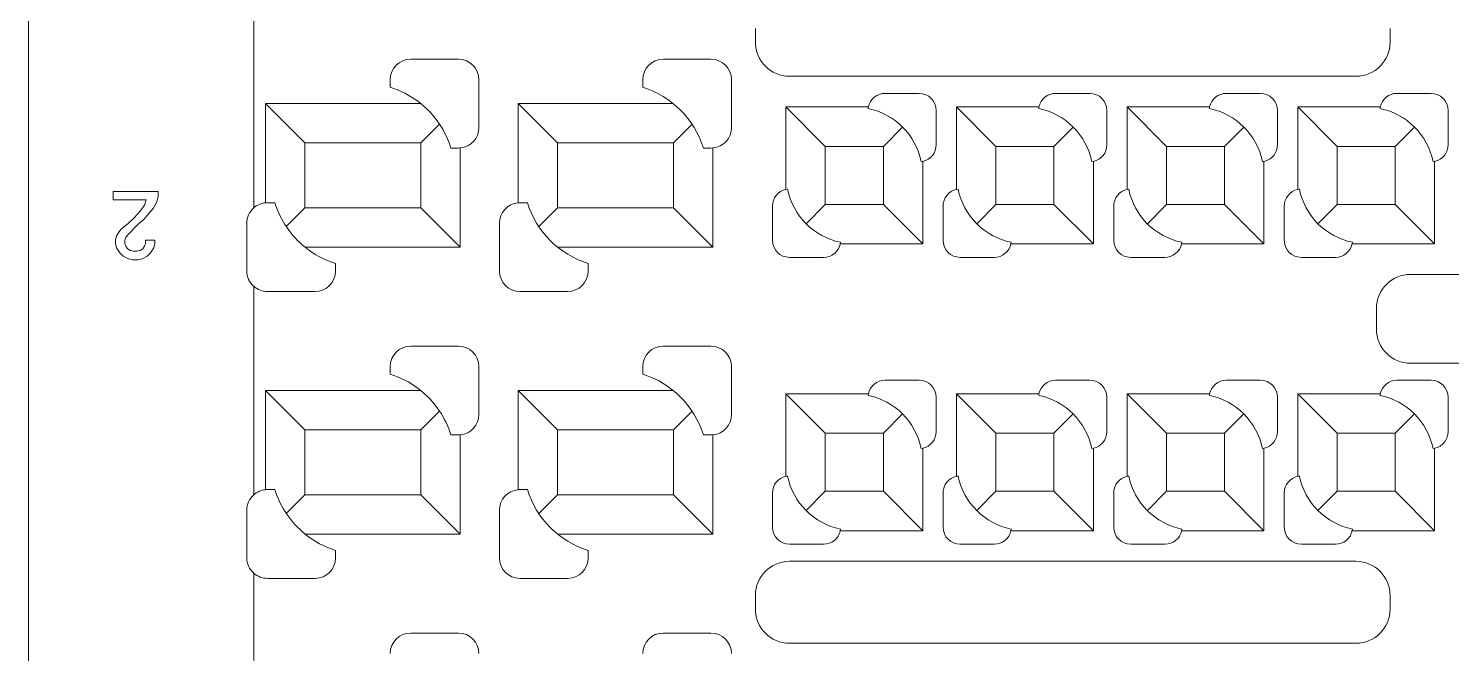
# Model space of a CAD drawing. Header units: inches. Extents: x 47316 to 59086, y 3141 to 11743.
# Drawn here: x 54098.81 to 54119.66, y 9556.39 to 9565.54 of the extents above; entities that cross this region are included whole.
import ezdxf

# ---------------------------------------------------------------- set-up
doc = ezdxf.new("R2010")
doc.units = ezdxf.units.IN
doc.header["$MEASUREMENT"] = 0

msp = doc.modelspace()

# ---------------------------------------------------------------- linework, layer by layer
at = {"color": 0, "lineweight": 15, "ltscale": 0.375}
msp.add_line((54098.808, 9568.79), (54098.808, 9553.79), dxfattribs=at)
at = {"color": 0, "lineweight": 15, "ltscale": 0.076323}
msp.add_line((54102.108, 9562.914), (54102.108, 9565.967), dxfattribs=at)
at = {"color": 0, "lineweight": 15, "ltscale": 0.005}
for p, q in [((54109.458, 9565.34), (54109.458, 9565.54)), ((54118.758, 9565.54), (54118.758, 9565.34)), ((54109.458, 9557.04), (54109.458, 9557.24)), ((54118.758, 9557.04), (54118.758, 9557.24))]:
    msp.add_line(p, q, dxfattribs=at)
at = {"color": 0, "lineweight": 15, "ltscale": 0.0175}
for p, q in [((54104.408, 9565.09), (54105.108, 9565.09)), ((54108.108, 9565.09), (54108.808, 9565.09)), ((54105.408, 9564.79), (54105.408, 9564.09)), ((54109.108, 9564.79), (54109.108, 9564.09)), ((54102.008, 9561.99), (54102.008, 9562.69)), ((54105.708, 9561.99), (54105.708, 9562.69)), ((54103.008, 9561.69), (54102.308, 9561.69)), ((54106.708, 9561.69), (54106.008, 9561.69)), ((54104.408, 9560.89), (54105.108, 9560.89)), ((54108.108, 9560.89), (54108.808, 9560.89)), ((54105.408, 9560.59), (54105.408, 9559.89)), ((54109.108, 9560.59), (54109.108, 9559.89)), ((54102.008, 9557.79), (54102.008, 9558.49)), ((54105.708, 9557.79), (54105.708, 9558.49)), ((54103.008, 9557.49), (54102.308, 9557.49)), ((54106.708, 9557.49), (54106.008, 9557.49)), ((54104.408, 9556.69), (54105.108, 9556.69)), ((54108.108, 9556.69), (54108.808, 9556.69))]:
    msp.add_line(p, q, dxfattribs=at)
at = {"color": 0, "lineweight": 15, "ltscale": 0.002765}
for p, q in [((54104.108, 9564.68), (54104.108, 9564.79)), ((54107.808, 9564.68), (54107.808, 9564.79)), ((54104.997, 9563.79), (54105.108, 9563.79)), ((54106.119, 9562.99), (54106.008, 9562.99)), ((54103.308, 9562.101), (54103.308, 9561.99)), ((54107.008, 9562.101), (54107.008, 9561.99)), ((54104.108, 9560.48), (54104.108, 9560.59)), ((54107.808, 9560.48), (54107.808, 9560.59)), ((54104.997, 9559.59), (54105.108, 9559.59)), ((54106.119, 9558.79), (54106.008, 9558.79)), ((54103.308, 9557.901), (54103.308, 9557.79)), ((54107.008, 9557.901), (54107.008, 9557.79))]:
    msp.add_line(p, q, dxfattribs=at)
at = {"color": 0, "lineweight": 15, "ltscale": 0.2075}
for p, q in [((54118.258, 9564.84), (54109.958, 9564.84)), ((54109.958, 9557.74), (54118.258, 9557.74)), ((54118.258, 9556.54), (54109.958, 9556.54))]:
    msp.add_line(p, q, dxfattribs=at)
at = {"color": 0, "lineweight": 15, "ltscale": 0.0125}
for p, q in [((54111.858, 9564.59), (54111.358, 9564.59)), ((54114.358, 9564.59), (54113.858, 9564.59)), ((54116.858, 9564.59), (54116.358, 9564.59)), ((54119.358, 9564.59), (54118.858, 9564.59)), ((54112.108, 9563.84), (54112.108, 9564.34)), ((54114.608, 9563.84), (54114.608, 9564.34)), ((54117.108, 9563.84), (54117.108, 9564.34)), ((54119.608, 9563.84), (54119.608, 9564.34)), ((54109.708, 9562.94), (54109.708, 9562.44)), ((54112.208, 9562.94), (54112.208, 9562.44)), ((54114.708, 9562.94), (54114.708, 9562.44)), ((54117.208, 9562.94), (54117.208, 9562.44)), ((54109.958, 9562.19), (54110.458, 9562.19)), ((54112.458, 9562.19), (54112.958, 9562.19)), ((54114.958, 9562.19), (54115.458, 9562.19)), ((54117.458, 9562.19), (54117.958, 9562.19)), ((54111.858, 9560.39), (54111.358, 9560.39)), ((54114.358, 9560.39), (54113.858, 9560.39)), ((54116.858, 9560.39), (54116.358, 9560.39)), ((54119.358, 9560.39), (54118.858, 9560.39)), ((54112.108, 9559.64), (54112.108, 9560.14)), ((54114.608, 9559.64), (54114.608, 9560.14)), ((54117.108, 9559.64), (54117.108, 9560.14)), ((54119.608, 9559.64), (54119.608, 9560.14)), ((54109.708, 9558.74), (54109.708, 9558.24)), ((54112.208, 9558.74), (54112.208, 9558.24)), ((54114.708, 9558.74), (54114.708, 9558.24)), ((54117.208, 9558.74), (54117.208, 9558.24)), ((54109.958, 9557.99), (54110.458, 9557.99)), ((54112.458, 9557.99), (54112.958, 9557.99)), ((54114.958, 9557.99), (54115.458, 9557.99)), ((54117.458, 9557.99), (54117.958, 9557.99))]:
    msp.add_line(p, q, dxfattribs=at)
at = {"color": 0, "lineweight": 15, "ltscale": 0.03634}
for p, q in [((54102.281, 9564.443), (54102.281, 9562.989)), ((54105.981, 9564.443), (54105.981, 9562.989)), ((54105.135, 9559.592), (54105.135, 9558.138)), ((54108.835, 9559.592), (54108.835, 9558.138))]:
    msp.add_line(p, q, dxfattribs=at)
at = {"color": 0, "lineweight": 15, "ltscale": 0.056824}
for p, q in [((54104.554, 9564.443), (54102.281, 9564.443)), ((54108.254, 9564.443), (54105.981, 9564.443)), ((54105.135, 9562.338), (54102.862, 9562.338)), ((54108.835, 9562.338), (54106.562, 9562.338)), ((54104.554, 9560.243), (54102.281, 9560.243)), ((54108.254, 9560.243), (54105.981, 9560.243)), ((54105.135, 9558.138), (54102.862, 9558.138)), ((54108.835, 9558.138), (54106.562, 9558.138))]:
    msp.add_line(p, q, dxfattribs=at)
at = {"color": 0, "lineweight": 15, "ltscale": 0.020412}
for p, q in [((54102.858, 9563.865), (54102.281, 9564.443)), ((54106.558, 9563.865), (54105.981, 9564.443)), ((54110.483, 9563.815), (54109.906, 9564.393)), ((54112.983, 9563.815), (54112.406, 9564.393)), ((54115.483, 9563.815), (54114.906, 9564.393)), ((54117.983, 9563.815), (54117.406, 9564.393)), ((54104.558, 9562.915), (54105.135, 9562.338)), ((54108.258, 9562.915), (54108.835, 9562.338)), ((54111.333, 9562.965), (54111.91, 9562.388)), ((54113.833, 9562.965), (54114.41, 9562.388)), ((54116.333, 9562.965), (54116.91, 9562.388)), ((54118.833, 9562.965), (54119.41, 9562.388)), ((54102.858, 9559.665), (54102.281, 9560.243)), ((54106.558, 9559.665), (54105.981, 9560.243)), ((54110.483, 9559.615), (54109.906, 9560.193)), ((54112.983, 9559.615), (54112.406, 9560.193)), ((54115.483, 9559.615), (54114.906, 9560.193)), ((54117.983, 9559.615), (54117.406, 9560.193)), ((54104.558, 9558.715), (54105.135, 9558.138)), ((54108.258, 9558.715), (54108.835, 9558.138)), ((54111.333, 9558.765), (54111.91, 9558.188)), ((54113.833, 9558.765), (54114.41, 9558.188)), ((54116.333, 9558.765), (54116.91, 9558.188)), ((54118.833, 9558.765), (54119.41, 9558.188))]:
    msp.add_line(p, q, dxfattribs=at)
at = {"color": 0, "lineweight": 15, "ltscale": 0.030197}
for p, q in [((54109.906, 9564.393), (54109.906, 9563.185)), ((54111.113, 9564.393), (54109.906, 9564.393)), ((54112.406, 9564.393), (54112.406, 9563.185)), ((54113.613, 9564.393), (54112.406, 9564.393)), ((54114.906, 9564.393), (54114.906, 9563.185)), ((54116.113, 9564.393), (54114.906, 9564.393)), ((54117.406, 9564.393), (54117.406, 9563.185)), ((54118.613, 9564.393), (54117.406, 9564.393)), ((54111.91, 9563.596), (54111.91, 9562.388)), ((54114.41, 9563.596), (54114.41, 9562.388)), ((54116.91, 9563.596), (54116.91, 9562.388)), ((54119.41, 9563.596), (54119.41, 9562.388)), ((54111.91, 9562.388), (54110.702, 9562.388)), ((54114.41, 9562.388), (54113.202, 9562.388)), ((54116.91, 9562.388), (54115.702, 9562.388)), ((54119.41, 9562.388), (54118.202, 9562.388)), ((54109.906, 9560.193), (54109.906, 9558.985)), ((54111.113, 9560.193), (54109.906, 9560.193)), ((54112.406, 9560.193), (54112.406, 9558.985)), ((54113.613, 9560.193), (54112.406, 9560.193)), ((54114.906, 9560.193), (54114.906, 9558.985)), ((54116.113, 9560.193), (54114.906, 9560.193)), ((54117.406, 9560.193), (54117.406, 9558.985)), ((54118.613, 9560.193), (54117.406, 9560.193)), ((54111.91, 9558.188), (54110.702, 9558.188)), ((54114.41, 9558.188), (54113.202, 9558.188)), ((54116.91, 9558.188), (54115.702, 9558.188)), ((54119.41, 9558.188), (54118.202, 9558.188))]:
    msp.add_line(p, q, dxfattribs=at)
at = {"color": 0, "lineweight": 15, "ltscale": 0.000580097}
for p, q in [((54111.11, 9564.37), (54111.113, 9564.393)), ((54113.61, 9564.37), (54113.613, 9564.393)), ((54116.11, 9564.37), (54116.113, 9564.393)), ((54118.61, 9564.37), (54118.613, 9564.393)), ((54111.11, 9560.17), (54111.113, 9560.193)), ((54113.61, 9560.17), (54113.613, 9560.193)), ((54116.11, 9560.17), (54116.113, 9560.193)), ((54118.61, 9560.17), (54118.613, 9560.193))]:
    msp.add_line(p, q, dxfattribs=at)
at = {"color": 0, "lineweight": 15, "ltscale": 0.00967}
for p, q in [((54104.558, 9563.865), (54104.831, 9564.139)), ((54108.258, 9563.865), (54108.531, 9564.139)), ((54102.858, 9562.915), (54102.584, 9562.642)), ((54106.558, 9562.915), (54106.284, 9562.642)), ((54104.558, 9559.665), (54104.831, 9559.939)), ((54108.258, 9559.665), (54108.531, 9559.939)), ((54102.858, 9558.715), (54102.584, 9558.442)), ((54106.558, 9558.715), (54106.284, 9558.442))]:
    msp.add_line(p, q, dxfattribs=at)
at = {"color": 0, "lineweight": 15, "ltscale": 0.009974}
for p, q in [((54111.333, 9563.815), (54111.615, 9564.098)), ((54113.833, 9563.815), (54114.115, 9564.098)), ((54116.333, 9563.815), (54116.615, 9564.098)), ((54118.833, 9563.815), (54119.115, 9564.098)), ((54110.483, 9562.965), (54110.201, 9562.683)), ((54112.983, 9562.965), (54112.701, 9562.683)), ((54115.483, 9562.965), (54115.201, 9562.683)), ((54117.983, 9562.965), (54117.701, 9562.683)), ((54111.333, 9559.615), (54111.615, 9559.897)), ((54113.833, 9559.615), (54114.115, 9559.897)), ((54116.333, 9559.615), (54116.615, 9559.897)), ((54118.833, 9559.615), (54119.115, 9559.897)), ((54110.483, 9558.765), (54110.201, 9558.483)), ((54112.983, 9558.765), (54112.701, 9558.483)), ((54115.483, 9558.765), (54115.201, 9558.483)), ((54117.983, 9558.765), (54117.701, 9558.483))]:
    msp.add_line(p, q, dxfattribs=at)
at = {"color": 0, "lineweight": 15, "ltscale": 0.02375}
for p, q in [((54102.858, 9562.915), (54102.858, 9563.865)), ((54104.558, 9563.865), (54104.558, 9562.915)), ((54106.558, 9562.915), (54106.558, 9563.865)), ((54108.258, 9563.865), (54108.258, 9562.915)), ((54102.858, 9558.715), (54102.858, 9559.665)), ((54104.558, 9559.665), (54104.558, 9558.715)), ((54106.558, 9558.715), (54106.558, 9559.665)), ((54108.258, 9559.665), (54108.258, 9558.715))]:
    msp.add_line(p, q, dxfattribs=at)
at = {"color": 0, "lineweight": 15, "ltscale": 0.0425}
for p, q in [((54104.558, 9563.865), (54102.858, 9563.865)), ((54106.558, 9563.865), (54108.258, 9563.865)), ((54104.558, 9562.915), (54102.858, 9562.915)), ((54108.258, 9562.915), (54106.558, 9562.915)), ((54104.558, 9559.665), (54102.858, 9559.665)), ((54106.558, 9559.665), (54108.258, 9559.665)), ((54104.558, 9558.715), (54102.858, 9558.715)), ((54108.258, 9558.715), (54106.558, 9558.715))]:
    msp.add_line(p, q, dxfattribs=at)
at = {"color": 0, "lineweight": 15, "ltscale": 0.000685037}
for p, q in [((54105.108, 9563.79), (54105.135, 9563.792)), ((54105.981, 9558.789), (54106.008, 9558.79))]:
    msp.add_line(p, q, dxfattribs=at)
at = {"color": 0, "lineweight": 15, "ltscale": 0.036339}
for p, q in [((54105.135, 9563.792), (54105.135, 9562.338)), ((54108.835, 9563.792), (54108.835, 9562.338)), ((54102.281, 9560.243), (54102.281, 9558.789)), ((54105.981, 9560.243), (54105.981, 9558.789))]:
    msp.add_line(p, q, dxfattribs=at)
at = {"color": 0, "lineweight": 15, "ltscale": 0.002766}
for p, q in [((54108.697, 9563.79), (54108.808, 9563.79)), ((54102.419, 9562.99), (54102.308, 9562.99)), ((54108.697, 9559.59), (54108.808, 9559.59)), ((54102.419, 9558.79), (54102.308, 9558.79))]:
    msp.add_line(p, q, dxfattribs=at)
at = {"color": 0, "lineweight": 15, "ltscale": 0.000684275}
for p, q in [((54108.808, 9563.79), (54108.835, 9563.792)), ((54102.281, 9558.789), (54102.308, 9558.79))]:
    msp.add_line(p, q, dxfattribs=at)
at = {"color": 0, "lineweight": 15, "ltscale": 0.021251}
for p, q in [((54110.483, 9563.815), (54110.483, 9562.965)), ((54111.333, 9563.815), (54111.333, 9562.965)), ((54112.983, 9563.815), (54112.983, 9562.965)), ((54113.833, 9563.815), (54113.833, 9562.965)), ((54115.483, 9563.815), (54115.483, 9562.965)), ((54116.333, 9563.815), (54116.333, 9562.965)), ((54117.983, 9563.815), (54117.983, 9562.965)), ((54118.833, 9563.815), (54118.833, 9562.965)), ((54110.483, 9559.615), (54110.483, 9558.765)), ((54111.333, 9559.615), (54111.333, 9558.765)), ((54112.983, 9559.615), (54112.983, 9558.765)), ((54113.833, 9559.615), (54113.833, 9558.765)), ((54115.483, 9559.615), (54115.483, 9558.765)), ((54116.333, 9559.615), (54116.333, 9558.765)), ((54117.983, 9559.615), (54117.983, 9558.765)), ((54118.833, 9559.615), (54118.833, 9558.765))]:
    msp.add_line(p, q, dxfattribs=at)
at = {"color": 0, "lineweight": 15, "ltscale": 0.02125}
for p, q in [((54111.333, 9563.815), (54110.483, 9563.815)), ((54113.833, 9563.815), (54112.983, 9563.815)), ((54116.333, 9563.815), (54115.483, 9563.815)), ((54118.833, 9563.815), (54117.983, 9563.815)), ((54111.333, 9562.965), (54110.483, 9562.965)), ((54113.833, 9562.965), (54112.983, 9562.965)), ((54116.333, 9562.965), (54115.483, 9562.965)), ((54118.833, 9562.965), (54117.983, 9562.965)), ((54111.333, 9559.615), (54110.483, 9559.615)), ((54113.833, 9559.615), (54112.983, 9559.615)), ((54116.333, 9559.615), (54115.483, 9559.615)), ((54118.833, 9559.615), (54117.983, 9559.615)), ((54111.333, 9558.765), (54110.483, 9558.765)), ((54113.833, 9558.765), (54112.983, 9558.765)), ((54116.333, 9558.765), (54115.483, 9558.765)), ((54118.833, 9558.765), (54117.983, 9558.765))]:
    msp.add_line(p, q, dxfattribs=at)
at = {"color": 0, "lineweight": 15, "ltscale": 0.000580725}
for p, q in [((54111.887, 9563.592), (54111.91, 9563.596)), ((54114.387, 9563.592), (54114.41, 9563.596)), ((54116.887, 9563.592), (54116.91, 9563.596)), ((54119.387, 9563.592), (54119.41, 9563.596)), ((54111.887, 9559.392), (54111.91, 9559.396)), ((54114.387, 9559.392), (54114.41, 9559.396)), ((54116.887, 9559.392), (54116.91, 9559.396)), ((54119.387, 9559.392), (54119.41, 9559.396))]:
    msp.add_line(p, q, dxfattribs=at)
at = {"color": 0, "lineweight": 15, "ltscale": 0.003125}
msp.add_line((54100.047, 9563.03), (54100.047, 9563.155), dxfattribs=at)
at = {"color": 0, "lineweight": 15, "ltscale": 0.016563}
msp.add_line((54100.047, 9563.155), (54100.709, 9563.155), dxfattribs=at)
at = {"color": 0, "lineweight": 15, "ltscale": 0.002274}
msp.add_line((54100.709, 9563.08), (54100.684, 9562.992), dxfattribs=at)
at = {"color": 0, "lineweight": 15, "ltscale": 0.001875}
for p, q in [((54100.709, 9563.155), (54100.709, 9563.08)), ((54100.409, 9562.155), (54100.334, 9562.155))]:
    msp.add_line(p, q, dxfattribs=at)
at = {"color": 0, "lineweight": 15, "ltscale": 0.000579973}
for p, q in [((54109.906, 9563.185), (54109.928, 9563.189)), ((54112.406, 9563.185), (54112.428, 9563.189)), ((54114.906, 9563.185), (54114.928, 9563.189)), ((54117.406, 9563.185), (54117.428, 9563.189)), ((54110.702, 9562.388), (54110.706, 9562.411)), ((54113.202, 9562.388), (54113.206, 9562.411)), ((54115.702, 9562.388), (54115.706, 9562.411)), ((54118.202, 9562.388), (54118.206, 9562.411)), ((54109.906, 9558.985), (54109.928, 9558.989)), ((54112.406, 9558.985), (54112.428, 9558.989)), ((54114.906, 9558.985), (54114.928, 9558.989)), ((54117.406, 9558.985), (54117.428, 9558.989)), ((54110.702, 9558.188), (54110.706, 9558.211)), ((54113.202, 9558.188), (54113.206, 9558.211)), ((54115.702, 9558.188), (54115.706, 9558.211)), ((54118.202, 9558.188), (54118.206, 9558.211))]:
    msp.add_line(p, q, dxfattribs=at)
at = {"color": 0, "lineweight": 15, "ltscale": 0.012187}
msp.add_line((54100.534, 9563.03), (54100.047, 9563.03), dxfattribs=at)
at = {"color": 0, "lineweight": 15, "ltscale": 0.003323}
msp.add_line((54100.359, 9562.767), (54100.447, 9562.867), dxfattribs=at)
at = {"color": 0, "lineweight": 15, "ltscale": 0.002687}
msp.add_line((54100.447, 9562.867), (54100.509, 9562.955), dxfattribs=at)
at = {"color": 0, "lineweight": 15, "ltscale": 0.001977}
msp.add_line((54100.509, 9562.955), (54100.534, 9563.03), dxfattribs=at)
at = {"color": 0, "lineweight": 15, "ltscale": 0.002441}
msp.add_line((54100.634, 9562.905), (54100.572, 9562.83), dxfattribs=at)
at = {"color": 0, "lineweight": 15, "ltscale": 0.00252}
msp.add_line((54100.684, 9562.992), (54100.634, 9562.905), dxfattribs=at)
at = {"color": 0, "lineweight": 15, "ltscale": 0.000684344}
for p, q in [((54102.281, 9562.989), (54102.308, 9562.99)), ((54108.808, 9559.59), (54108.835, 9559.592))]:
    msp.add_line(p, q, dxfattribs=at)
at = {"color": 0, "lineweight": 15, "ltscale": 0.000685106}
for p, q in [((54105.981, 9562.989), (54106.008, 9562.99)), ((54105.108, 9559.59), (54105.135, 9559.592))]:
    msp.add_line(p, q, dxfattribs=at)
at = {"color": 0, "lineweight": 15, "ltscale": 0.003321}
msp.add_line((54100.172, 9562.605), (54100.272, 9562.692), dxfattribs=at)
at = {"color": 0, "lineweight": 15, "ltscale": 0.005746}
msp.add_line((54100.422, 9562.68), (54100.259, 9562.517), dxfattribs=at)
at = {"color": 0, "lineweight": 15, "ltscale": 0.002881}
for p, q in [((54100.272, 9562.692), (54100.359, 9562.767)), ((54100.572, 9562.83), (54100.497, 9562.742))]:
    msp.add_line(p, q, dxfattribs=at)
at = {"color": 0, "lineweight": 15, "ltscale": 0.00244}
msp.add_line((54100.497, 9562.742), (54100.422, 9562.68), dxfattribs=at)
at = {"color": 0, "lineweight": 15, "ltscale": 0.001593}
for p, q in [((54100.084, 9562.442), (54100.097, 9562.505)), ((54100.097, 9562.33), (54100.084, 9562.392)), ((54100.659, 9562.392), (54100.647, 9562.33))]:
    msp.add_line(p, q, dxfattribs=at)
at = {"color": 0, "lineweight": 15, "ltscale": 0.00125}
for p, q in [((54100.084, 9562.392), (54100.084, 9562.442)), ((54100.222, 9562.442), (54100.222, 9562.392)), ((54100.522, 9562.392), (54100.522, 9562.442)), ((54100.659, 9562.442), (54100.659, 9562.392)), ((54100.347, 9562.28), (54100.397, 9562.28))]:
    msp.add_line(p, q, dxfattribs=at)
at = {"color": 0, "lineweight": 15, "ltscale": 0.002254}
for p, q in [((54100.097, 9562.505), (54100.147, 9562.58)), ((54100.147, 9562.255), (54100.097, 9562.33)), ((54100.647, 9562.33), (54100.597, 9562.255))]:
    msp.add_line(p, q, dxfattribs=at)
at = {"color": 0, "lineweight": 15, "ltscale": 0.000884207}
msp.add_line((54100.147, 9562.58), (54100.172, 9562.605), dxfattribs=at)
at = {"color": 0, "lineweight": 15, "ltscale": 0.000989177}
msp.add_line((54100.234, 9562.48), (54100.222, 9562.442), dxfattribs=at)
at = {"color": 0, "lineweight": 15, "ltscale": 0.001126}
for p, q in [((54100.259, 9562.517), (54100.234, 9562.48)), ((54100.259, 9562.317), (54100.297, 9562.292)), ((54100.447, 9562.292), (54100.484, 9562.317))]:
    msp.add_line(p, q, dxfattribs=at)
at = {"color": 0, "lineweight": 15, "ltscale": 0.003437}
msp.add_line((54100.522, 9562.442), (54100.659, 9562.442), dxfattribs=at)
at = {"color": 0, "lineweight": 15, "ltscale": 0.001767}
for p, q in [((54100.197, 9562.205), (54100.147, 9562.255)), ((54100.597, 9562.255), (54100.547, 9562.205))]:
    msp.add_line(p, q, dxfattribs=at)
at = {"color": 0, "lineweight": 15, "ltscale": 0.000987729}
for p, q in [((54100.222, 9562.392), (54100.234, 9562.355)), ((54100.509, 9562.355), (54100.522, 9562.392))]:
    msp.add_line(p, q, dxfattribs=at)
at = {"color": 0, "lineweight": 15, "ltscale": 0.001127}
for p, q in [((54100.234, 9562.355), (54100.259, 9562.317)), ((54100.484, 9562.317), (54100.509, 9562.355))]:
    msp.add_line(p, q, dxfattribs=at)
at = {"color": 0, "lineweight": 15, "ltscale": 0.001288}
for p, q in [((54100.297, 9562.292), (54100.347, 9562.28)), ((54100.397, 9562.28), (54100.447, 9562.292))]:
    msp.add_line(p, q, dxfattribs=at)
at = {"color": 0, "lineweight": 15, "ltscale": 0.002096}
for p, q in [((54100.272, 9562.167), (54100.197, 9562.205)), ((54100.547, 9562.205), (54100.472, 9562.167))]:
    msp.add_line(p, q, dxfattribs=at)
at = {"color": 0, "lineweight": 15, "ltscale": 0.001594}
for p, q in [((54100.334, 9562.155), (54100.272, 9562.167)), ((54100.472, 9562.167), (54100.409, 9562.155))]:
    msp.add_line(p, q, dxfattribs=at)
at = {"color": 0, "lineweight": 15, "ltscale": 0.155}
for p, q in [((54119.058, 9561.94), (54125.258, 9561.94)), ((54125.258, 9560.64), (54119.058, 9560.64))]:
    msp.add_line(p, q, dxfattribs=at)
at = {"color": 0, "lineweight": 15, "ltscale": 0.076321}
for p, q in [((54102.108, 9558.714), (54102.108, 9561.767)), ((54102.108, 9554.514), (54102.108, 9557.567))]:
    msp.add_line(p, q, dxfattribs=at)
at = {"color": 0, "lineweight": 15, "ltscale": 0.007501}
msp.add_line((54118.558, 9561.14), (54118.558, 9561.44), dxfattribs=at)
at = {"color": 0, "lineweight": 15, "ltscale": 0.030199}
for p, q in [((54111.91, 9559.396), (54111.91, 9558.188)), ((54114.41, 9559.396), (54114.41, 9558.188)), ((54116.91, 9559.396), (54116.91, 9558.188)), ((54119.41, 9559.396), (54119.41, 9558.188))]:
    msp.add_line(p, q, dxfattribs=at)
at = {"color": 0, "lineweight": 15}
for centre, radius, start, end in [((54109.958, 9565.34), 0.5, 180, 270), ((54118.258, 9565.34), 0.5, 270, 0), ((54104.408, 9564.79), 0.3, 90, 180), ((54105.108, 9564.79), 0.3, 0, 90), ((54108.108, 9564.79), 0.3, 90, 180), ((54108.808, 9564.79), 0.3, 0, 90), ((54103.708, 9563.39), 1.35, 33.6724, 72.7647), ((54107.408, 9563.39), 1.35, 17.2353, 72.7647), ((54111.358, 9564.34), 0.25, 90, 167.9127), ((54111.858, 9564.34), 0.25, 0, 90), ((54113.858, 9564.34), 0.25, 90, 167.9127), ((54114.358, 9564.34), 0.25, 0, 90), ((54116.358, 9564.34), 0.25, 90, 167.9127), ((54116.858, 9564.34), 0.25, 0, 90), ((54118.858, 9564.34), 0.25, 90, 167.9127), ((54119.358, 9564.34), 0.25, 0, 90), ((54110.908, 9563.39), 1, 11.6387, 78.3613), ((54113.408, 9563.39), 1, 11.6387, 78.3613), ((54115.908, 9563.39), 1, 11.6387, 78.3613), ((54118.408, 9563.39), 1, 11.6387, 78.3613), ((54103.708, 9563.39), 1.35, 17.2353, 33.6724), ((54105.108, 9564.09), 0.3, 275.2308, 0), ((54108.808, 9564.09), 0.3, 275.2308, 0), ((54111.858, 9563.84), 0.25, 282.0884, 0), ((54114.358, 9563.84), 0.25, 282.0884, 0), ((54116.858, 9563.84), 0.25, 282.0884, 0), ((54119.358, 9563.84), 0.25, 282.0884, 0), ((54109.958, 9562.94), 0.25, 102.0873, 180), ((54110.908, 9563.39), 1, 191.6387, 258.3613), ((54112.458, 9562.94), 0.25, 102.0873, 180), ((54113.408, 9563.39), 1, 191.6387, 258.3613), ((54114.958, 9562.94), 0.25, 102.0873, 180), ((54115.908, 9563.39), 1, 191.6387, 258.3613), ((54117.458, 9562.94), 0.25, 102.0873, 180), ((54118.408, 9563.39), 1, 191.6387, 258.3613), ((54102.308, 9562.69), 0.3, 131.8011, 180), ((54102.308, 9562.69), 0.3, 95.2308, 131.8158), ((54103.708, 9563.39), 1.35, 197.2353, 231.2165), ((54106.008, 9562.69), 0.3, 95.2308, 180), ((54107.408, 9563.39), 1.35, 197.2353, 252.7647), ((54109.958, 9562.44), 0.25, 180, 270), ((54112.458, 9562.44), 0.25, 180, 270), ((54114.958, 9562.44), 0.25, 180, 270), ((54117.458, 9562.44), 0.25, 180, 270), ((54103.708, 9563.39), 1.35, 231.2165, 252.7647), ((54110.458, 9562.44), 0.25, 270, 347.9094), ((54112.958, 9562.44), 0.25, 270, 347.9094), ((54115.458, 9562.44), 0.25, 270, 347.9094), ((54117.958, 9562.44), 0.25, 270, 347.9094), ((54102.308, 9561.99), 0.3, 180, 228.2174), ((54103.008, 9561.99), 0.3, 270, 0), ((54106.008, 9561.99), 0.3, 180, 270), ((54106.708, 9561.99), 0.3, 270, 0), ((54119.058, 9561.44), 0.5, 90, 180), ((54102.308, 9561.99), 0.3, 228.1835, 270), ((54119.058, 9561.14), 0.5, 180, 270), ((54104.408, 9560.59), 0.3, 90, 180), ((54105.108, 9560.59), 0.3, 0, 90), ((54108.108, 9560.59), 0.3, 90, 180), ((54108.808, 9560.59), 0.3, 0, 90), ((54103.708, 9559.19), 1.35, 33.6724, 72.7647), ((54107.408, 9559.19), 1.35, 17.2353, 72.7647), ((54111.358, 9560.14), 0.25, 90, 167.9127), ((54111.858, 9560.14), 0.25, 0, 90), ((54113.858, 9560.14), 0.25, 90, 167.9127), ((54114.358, 9560.14), 0.25, 0, 90), ((54116.358, 9560.14), 0.25, 90, 167.9127), ((54116.858, 9560.14), 0.25, 0, 90), ((54118.858, 9560.14), 0.25, 90, 167.9127), ((54119.358, 9560.14), 0.25, 0, 90), ((54110.908, 9559.19), 1, 11.6387, 78.3613), ((54113.408, 9559.19), 1, 11.6387, 78.3613), ((54115.908, 9559.19), 1, 11.6387, 78.3613), ((54118.408, 9559.19), 1, 11.6387, 78.3613), ((54103.708, 9559.19), 1.35, 17.2353, 33.6724), ((54105.108, 9559.89), 0.3, 275.2308, 0), ((54108.808, 9559.89), 0.3, 275.2308, 0), ((54111.858, 9559.64), 0.25, 282.0884, 0), ((54114.358, 9559.64), 0.25, 282.0884, 0), ((54116.858, 9559.64), 0.25, 282.0884, 0), ((54119.358, 9559.64), 0.25, 282.0884, 0), ((54109.958, 9558.74), 0.25, 102.0873, 180), ((54110.908, 9559.19), 1, 191.6387, 258.3613), ((54112.458, 9558.74), 0.25, 102.0873, 180), ((54113.408, 9559.19), 1, 191.6387, 258.3613), ((54114.958, 9558.74), 0.25, 102.0873, 180), ((54115.908, 9559.19), 1, 191.6387, 258.3613), ((54117.458, 9558.74), 0.25, 102.0873, 180), ((54118.408, 9559.19), 1, 191.6387, 258.3613), ((54102.308, 9558.49), 0.3, 131.8011, 180), ((54102.308, 9558.49), 0.3, 95.2308, 131.8158), ((54103.708, 9559.19), 1.35, 197.2353, 231.2165), ((54106.008, 9558.49), 0.3, 95.2308, 180), ((54107.408, 9559.19), 1.35, 197.2353, 252.7647), ((54103.708, 9559.19), 1.35, 231.2165, 252.7647), ((54109.958, 9558.24), 0.25, 180, 270), ((54110.458, 9558.24), 0.25, 270, 347.9094), ((54112.458, 9558.24), 0.25, 180, 270), ((54112.958, 9558.24), 0.25, 270, 347.9094), ((54114.958, 9558.24), 0.25, 180, 270), ((54115.458, 9558.24), 0.25, 270, 347.9094), ((54117.458, 9558.24), 0.25, 180, 270), ((54117.958, 9558.24), 0.25, 270, 347.9094), ((54102.308, 9557.79), 0.3, 180, 228.2174), ((54103.008, 9557.79), 0.3, 270, 0), ((54106.008, 9557.79), 0.3, 180, 270), ((54106.708, 9557.79), 0.3, 270, 0), ((54109.958, 9557.24), 0.5, 90, 180), ((54118.258, 9557.24), 0.5, 0, 90), ((54102.308, 9557.79), 0.3, 228.1835, 270), ((54109.958, 9557.04), 0.5, 180, 270), ((54118.258, 9557.04), 0.5, 270, 0), ((54104.408, 9556.39), 0.3, 90, 180), ((54105.108, 9556.39), 0.3, 0, 90), ((54108.108, 9556.39), 0.3, 90, 180), ((54108.808, 9556.39), 0.3, 0, 90)]:
    msp.add_arc(centre, radius, start, end, dxfattribs=at)

doc.saveas('drawing.dxf')
